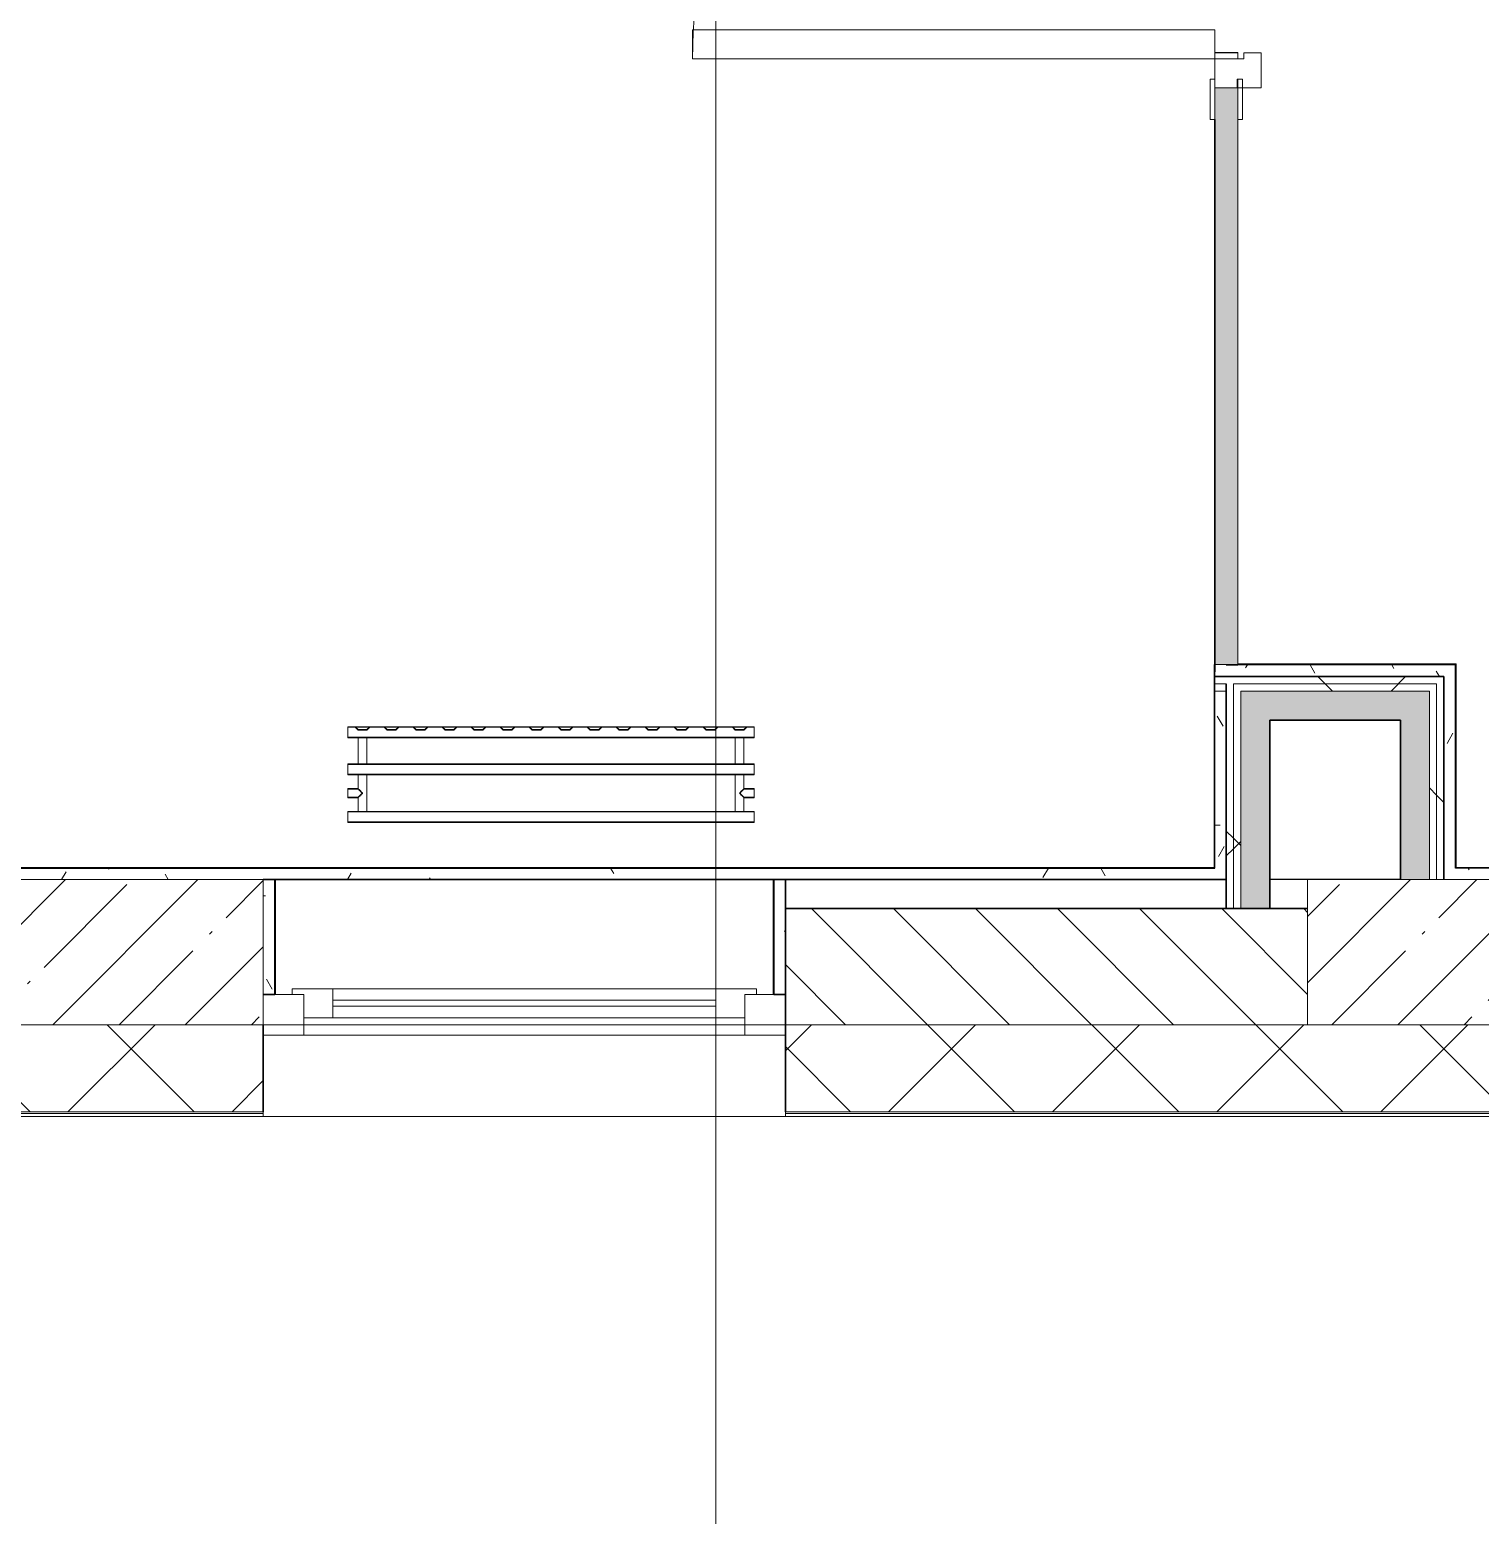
# Model space of a CAD drawing. Header units: millimetres. Extents: x 3914 to 443608, y -156176 to 78197.
# Drawn here: x 274492 to 276992, y -146923 to -144363 of the extents above; entities that cross this region are included whole.
import ezdxf

# ---------------------------------------------------------------- set-up
doc = ezdxf.new("R2010")
doc.units = ezdxf.units.MM
doc.layers.add('A-AREA-PATT-2', color=7, linetype='Continuous', lineweight=5, true_color=0xcde0ef, transparency=1)
for name, color, linetype, lineweight in [('A-DOOR-1', 7, 'Continuous', 5), ('A-FLOR', 7, 'Continuous', 9), ('A-GLAZ', 7, 'Continuous', 9), ('A-GLAZ-1', 7, 'Continuous', 5), ('A-WALL', 7, 'Continuous', 5), ('A-WALL-1', 7, 'Continuous', 35), ('I-WALL', 7, 'Continuous', 5), ('S-COLS', 7, 'Continuous', 9), ('S-COLS-1', 7, 'Continuous', 5), ('Оси', 7, 'Continuous', 9)]:
    doc.layers.add(name, color=color, linetype=linetype, lineweight=lineweight)
for name, color, linetype, lineweight, true_color in [('A-DOOR-FRAM-1', 7, 'Continuous', 5, 0xc0c0c0), ('A-WALL-FNSH-1', 9, 'Continuous', 5, 0x808080), ('M-EQPM-1', 7, 'Continuous', 9, 0xb2b2b2)]:
    doc.layers.add(name, color=color, linetype=linetype, lineweight=lineweight, true_color=true_color)
pattern_1 = [(0, (174964.42, -145977.62), (243.84, 60.96), [20.117, -162.763, 20.117, -162.763, -975.36]), (0, (174964.42, -145977.62), (243.84, 60.96), [-365.76, 20.117, -345.643, 20.117, -162.763, -426.72]), (0, (174964.42, -145977.62), (243.84, 60.96), [-914.4, 20.117, -101.803, 20.117, -284.683]), (120, (175055.86, -145947.14), (-174.71291, 180.691634), [20.117, -162.763, 20.117, -162.763, -975.36]), (120, (175055.86, -145947.14), (-174.71291, 180.691634), [-365.76, 20.117, -345.643, 20.117, -162.763, -426.72]), (120, (175055.86, -145947.14), (-174.71291, 180.691634), [-914.4, 20.117, -101.803, 20.117, -284.683]), (240, (175086.34, -145825.22), (-69.12709, -241.651634), [20.117, -162.763, 20.117, -162.763, -975.36]), (240, (175086.34, -145825.22), (-69.12709, -241.651634), [-365.76, 20.117, -345.643, 20.117, -162.763, -426.72]), (240, (175086.34, -145825.22), (-69.12709, -241.651634), [-914.4, 20.117, -101.803, 20.117, -284.683])]
pattern_2 = [(45, (174964.42, -145977.62), (-212.132, 212.132), []), (135, (174964.42, -145977.62), (-212.132, -212.132), [])]

# ---------------------------------------------------------------- blocks, each defined once
blk = doc.blocks.new('radiator_prado_classic_z_tip_30_po exemplyaru - Classic Z Тип 30-300-V486-Объем проектирования 2 этажа')
at = {"layer": 'M-EQPM-1'}
for p, q in [((0, 228), (0, 210)), ((700, 228), (0, 228)), ((0, 210), (0, 228)), ((0, 228), (12.5, 228)), ((0, 210), (700, 210)), ((17.8, 210), (0, 210)), ((12.5, 228), (37.5, 228)), ((37.5, 228), (12.5, 228)), ((12.5, 228), (37.5, 228)), ((12.5, 228), (17.5, 223)), ((12.5, 228), (17.5, 223)), ((32.5, 223), (17.5, 223)), ((17.5, 223), (32.5, 223)), ((17.5, 210), (17.5, 164)), ((17.5, 210), (17.5, 164)), ((17.8, 210), (17.5, 210)), ((17.5, 210), (17.8, 210)), ((17.8, 210), (17.5, 210)), ((17.5, 210), (32.5, 210)), ((32.2, 210), (17.8, 210)), ((17.8, 210), (18.5, 210)), ((18.5, 210), (17.8, 210)), ((18.5, 210), (32.2, 210)), ((23.1, 210), (18.5, 210)), ((25, 210), (23.1, 210)), ((26.9, 210), (25, 210)), ((30.3, 210), (26.9, 210)), ((32.2, 210), (30.3, 210)), ((32.5, 210), (32.2, 210)), ((32.2, 210), (32.5, 210)), ((32.5, 210), (32.2, 210)), ((667.8, 210), (32.2, 210)), ((32.5, 223), (37.5, 228)), ((37.5, 228), (32.5, 223)), ((32.5, 164), (32.5, 210)), ((32.5, 164), (32.5, 210)), ((37.5, 228), (62.5, 228)), ((62.5, 228), (87.5, 228)), ((87.5, 228), (62.5, 228)), ((62.5, 228), (87.5, 228)), ((62.5, 228), (67.5, 223)), ((62.5, 228), (67.5, 223)), ((82.5, 223), (67.5, 223)), ((67.5, 223), (82.5, 223)), ((82.5, 223), (87.5, 228)), ((87.5, 228), (82.5, 223)), ((87.5, 228), (112.5, 228)), ((112.5, 228), (137.5, 228)), ((137.5, 228), (112.5, 228)), ((112.5, 228), (137.5, 228)), ((112.5, 228), (117.5, 223)), ((112.5, 228), (117.5, 223)), ((132.5, 223), (117.5, 223)), ((117.5, 223), (132.5, 223)), ((132.5, 223), (137.5, 228)), ((137.5, 228), (132.5, 223)), ((137.5, 228), (162.5, 228)), ((162.5, 228), (187.5, 228)), ((187.5, 228), (162.5, 228)), ((162.5, 228), (187.5, 228)), ((162.5, 228), (167.5, 223)), ((162.5, 228), (167.5, 223)), ((182.5, 223), (167.5, 223)), ((167.5, 223), (182.5, 223)), ((182.5, 223), (187.5, 228)), ((187.5, 228), (182.5, 223)), ((187.5, 228), (212.5, 228)), ((212.5, 228), (237.5, 228)), ((237.5, 228), (212.5, 228)), ((212.5, 228), (237.5, 228)), ((212.5, 228), (217.5, 223)), ((212.5, 228), (217.5, 223)), ((232.5, 223), (217.5, 223)), ((217.5, 223), (232.5, 223)), ((232.5, 223), (237.5, 228)), ((237.5, 228), (232.5, 223)), ((237.5, 228), (262.5, 228)), ((262.5, 228), (287.5, 228)), ((287.5, 228), (262.5, 228)), ((262.5, 228), (287.5, 228)), ((262.5, 228), (267.5, 223)), ((262.5, 228), (267.5, 223)), ((282.5, 223), (267.5, 223)), ((267.5, 223), (282.5, 223)), ((282.5, 223), (287.5, 228)), ((287.5, 228), (282.5, 223)), ((287.5, 228), (312.5, 228)), ((312.5, 228), (337.5, 228)), ((337.5, 228), (312.5, 228)), ((312.5, 228), (337.5, 228)), ((312.5, 228), (317.5, 223)), ((312.5, 228), (317.5, 223)), ((332.5, 223), (317.5, 223)), ((317.5, 223), (332.5, 223)), ((332.5, 223), (337.5, 228)), ((337.5, 228), (332.5, 223)), ((337.5, 228), (362.5, 228)), ((362.5, 228), (387.5, 228)), ((387.5, 228), (362.5, 228)), ((362.5, 228), (387.5, 228)), ((362.5, 228), (367.5, 223)), ((362.5, 228), (367.5, 223)), ((382.5, 223), (367.5, 223)), ((367.5, 223), (382.5, 223)), ((382.5, 223), (387.5, 228)), ((387.5, 228), (382.5, 223)), ((387.5, 228), (412.5, 228)), ((412.5, 228), (437.5, 228)), ((437.5, 228), (412.5, 228)), ((412.5, 228), (437.5, 228)), ((412.5, 228), (417.5, 223)), ((412.5, 228), (417.5, 223)), ((432.5, 223), (417.5, 223)), ((417.5, 223), (432.5, 223)), ((432.5, 223), (437.5, 228)), ((437.5, 228), (432.5, 223)), ((437.5, 228), (462.5, 228)), ((462.5, 228), (487.5, 228)), ((487.5, 228), (462.5, 228)), ((462.5, 228), (487.5, 228)), ((462.5, 228), (467.5, 223)), ((462.5, 228), (467.5, 223)), ((482.5, 223), (467.5, 223)), ((467.5, 223), (482.5, 223)), ((482.5, 223), (487.5, 228)), ((487.5, 228), (482.5, 223)), ((487.5, 228), (512.5, 228)), ((512.5, 228), (537.5, 228)), ((537.5, 228), (512.5, 228)), ((512.5, 228), (537.5, 228)), ((512.5, 228), (517.5, 223)), ((512.5, 228), (517.5, 223)), ((532.5, 223), (517.5, 223)), ((517.5, 223), (532.5, 223)), ((532.5, 223), (537.5, 228)), ((537.5, 228), (532.5, 223)), ((537.5, 228), (562.5, 228)), ((562.5, 228), (587.5, 228)), ((587.5, 228), (562.5, 228)), ((562.5, 228), (587.5, 228)), ((562.5, 228), (567.5, 223)), ((562.5, 228), (567.5, 223)), ((582.5, 223), (567.5, 223)), ((567.5, 223), (582.5, 223)), ((582.5, 223), (587.5, 228)), ((587.5, 228), (582.5, 223)), ((587.5, 228), (612.5, 228)), ((612.5, 228), (637.5, 228)), ((637.5, 228), (612.5, 228)), ((612.5, 228), (637.5, 228)), ((612.5, 228), (617.5, 223)), ((612.5, 228), (617.5, 223)), ((632.5, 223), (617.5, 223)), ((617.5, 223), (632.5, 223)), ((632.5, 223), (637.5, 228)), ((637.5, 228), (632.5, 223)), ((637.5, 228), (662.5, 228)), ((662.5, 228), (687.5, 228)), ((687.5, 228), (662.5, 228)), ((662.5, 228), (687.5, 228)), ((662.5, 228), (667.5, 223)), ((662.5, 228), (667.5, 223)), ((682.5, 223), (667.5, 223)), ((667.5, 223), (682.5, 223)), ((667.5, 210), (667.5, 164)), ((667.5, 210), (667.5, 164)), ((667.8, 210), (667.5, 210)), ((667.5, 210), (682.5, 210)), ((667.8, 210), (667.5, 210)), ((667.5, 210), (667.8, 210)), ((680.3, 210), (667.8, 210)), ((671.2, 210), (667.8, 210)), ((667.8, 210), (682.2, 210)), ((675, 210), (671.2, 210)), ((680.3, 210), (675, 210)), ((682.2, 210), (680.3, 210)), ((682.2, 210), (680.3, 210)), ((682.5, 210), (682.2, 210)), ((682.5, 210), (682.2, 210)), ((682.2, 210), (682.5, 210)), ((700, 210), (682.2, 210)), ((682.5, 223), (687.5, 228)), ((687.5, 228), (682.5, 223)), ((682.5, 164), (682.5, 210)), ((682.5, 164), (682.5, 210)), ((687.5, 228), (700, 228)), ((700, 210), (700, 228)), ((700, 228), (700, 210)), ((700, 164), (0, 164)), ((0, 164), (0, 146)), ((0, 146), (0, 164)), ((0, 164), (17.8, 164)), ((17.8, 164), (17.5, 164)), ((17.5, 164), (17.8, 164)), ((17.8, 164), (17.5, 164)), ((17.5, 164), (32.5, 164)), ((32.2, 164), (17.8, 164)), ((17.8, 164), (25, 164)), ((32.2, 164), (17.8, 164)), ((25, 164), (28.7, 164)), ((28.7, 164), (31.5, 164)), ((31.5, 164), (32.2, 164)), ((32.5, 164), (32.2, 164)), ((32.2, 164), (32.5, 164)), ((32.5, 164), (32.2, 164)), ((32.2, 164), (667.8, 164)), ((667.8, 164), (667.5, 164)), ((667.5, 164), (682.5, 164)), ((667.8, 164), (667.5, 164)), ((667.5, 164), (667.8, 164)), ((673.1, 164), (667.8, 164)), ((682.2, 164), (667.8, 164)), ((667.8, 164), (671.2, 164)), ((671.2, 164), (673.1, 164)), ((676.9, 164), (673.1, 164)), ((673.1, 164), (675, 164)), ((675, 164), (682.2, 164)), ((682.2, 164), (676.9, 164)), ((682.5, 164), (682.2, 164)), ((682.5, 164), (682.2, 164)), ((682.2, 164), (682.5, 164)), ((682.2, 164), (700, 164)), ((700, 146), (700, 164)), ((700, 164), (700, 146)), ((0, 146), (700, 146)), ((18.5, 146), (0, 146)), ((17.5, 146), (17.5, 121.5)), ((17.5, 146), (17.5, 121.5)), ((17.5, 146), (18.5, 146)), ((18.5, 146), (17.5, 146)), ((17.5, 146), (18.5, 146)), ((32.5, 146), (17.5, 146)), ((18.5, 146), (32.2, 146)), ((25, 146), (18.5, 146)), ((18.5, 146), (23.1, 146)), ((23.1, 146), (26.9, 146)), ((26.9, 146), (25, 146)), ((28.7, 146), (26.9, 146)), ((26.9, 146), (28.7, 146)), ((30.3, 146), (28.7, 146)), ((28.7, 146), (32.2, 146)), ((31.5, 146), (30.3, 146)), ((32.2, 146), (31.5, 146)), ((32.2, 146), (32.5, 146)), ((32.5, 146), (32.2, 146)), ((32.2, 146), (32.5, 146)), ((667.8, 146), (32.2, 146)), ((32.5, 82), (32.5, 146)), ((32.5, 82), (32.5, 146)), ((667.5, 146), (667.5, 82)), ((667.5, 146), (667.5, 82)), ((667.5, 146), (667.8, 146)), ((682.5, 146), (667.5, 146)), ((667.5, 146), (667.8, 146)), ((667.8, 146), (667.5, 146)), ((667.8, 146), (671.2, 146)), ((667.8, 146), (681.5, 146)), ((668.5, 146), (667.8, 146)), ((669.7, 146), (668.5, 146)), ((675, 146), (669.7, 146)), ((671.2, 146), (675, 146)), ((675, 146), (680.3, 146)), ((678.7, 146), (675, 146)), ((681.5, 146), (678.7, 146)), ((680.3, 146), (681.5, 146)), ((681.5, 146), (682.5, 146)), ((681.5, 146), (682.5, 146)), ((682.5, 146), (681.5, 146)), ((700, 146), (681.5, 146)), ((682.5, 121.5), (682.5, 146)), ((682.5, 121.5), (682.5, 146)), ((17.5, 121.5), (0, 121.5)), ((17.5, 121.5), (0, 121.5)), ((0, 121.5), (0, 120.5)), ((0, 106.5), (0, 121.5)), ((0, 120.5), (0, 107.5)), ((0, 120.5), (0, 119.3)), ((0, 114), (0, 120.5)), ((0, 120.5), (0, 120.5)), ((0, 119.3), (0, 117.8)), ((0, 117.8), (0, 115.9)), ((0, 115.9), (0, 114)), ((0, 114), (0, 110.3)), ((0, 107.5), (0, 114)), ((0, 110.3), (0, 108.7)), ((0, 108.7), (0, 107.5)), ((0, 107.5), (0, 106.5)), ((0, 107.5), (0, 107.5)), ((0, 106.5), (17.5, 106.5)), ((0, 106.5), (17.5, 106.5)), ((17.5, 106.5), (17.5, 82)), ((17.5, 106.5), (17.5, 82)), ((700, 121.5), (682.5, 121.5)), ((700, 121.5), (682.5, 121.5)), ((682.5, 82), (682.5, 106.5)), ((682.5, 106.5), (700, 106.5)), ((682.5, 82), (682.5, 106.5)), ((682.5, 106.5), (700, 106.5)), ((700, 121.5), (700, 106.5)), ((700, 120.5), (700, 121.5)), ((700, 121.5), (700, 120.5)), ((700, 120.5), (700, 121.5)), ((700, 107.5), (700, 120.5)), ((700, 120.5), (700, 107.5)), ((700, 117.8), (700, 120.5)), ((700, 112.1), (700, 117.8)), ((700, 107.5), (700, 112.1)), ((700, 106.5), (700, 107.5)), ((700, 107.5), (700, 106.5)), ((700, 106.5), (700, 107.5)), ((700, 82), (0, 82)), ((0, 82), (0, 64)), ((0, 64), (0, 82)), ((0, 82), (18.5, 82)), ((18.5, 82), (17.5, 82)), ((17.5, 82), (18.5, 82)), ((18.5, 82), (17.5, 82)), ((17.5, 82), (32.5, 82)), ((19.7, 82), (18.5, 82)), ((18.5, 82), (26.9, 82)), ((19.7, 82), (18.5, 82)), ((21.3, 82), (19.7, 82)), ((28.7, 82), (19.7, 82)), ((23.1, 82), (21.3, 82)), ((25, 82), (23.1, 82)), ((26.9, 82), (25, 82)), ((28.7, 82), (26.9, 82)), ((26.9, 82), (28.7, 82)), ((30.3, 82), (28.7, 82)), ((28.7, 82), (30.3, 82)), ((32.2, 82), (28.7, 82)), ((31.5, 82), (30.3, 82)), ((30.3, 82), (32.2, 82)), ((32.2, 82), (31.5, 82)), ((32.5, 82), (32.2, 82)), ((32.2, 82), (32.5, 82)), ((32.5, 82), (32.2, 82)), ((32.2, 82), (667.8, 82)), ((667.8, 82), (667.5, 82)), ((667.5, 82), (682.5, 82)), ((667.8, 82), (667.5, 82)), ((667.5, 82), (667.8, 82)), ((676.9, 82), (667.8, 82)), ((681.5, 82), (667.8, 82)), ((667.8, 82), (681.5, 82)), ((681.5, 82), (676.9, 82)), ((682.5, 82), (681.5, 82)), ((682.5, 82), (681.5, 82)), ((681.5, 82), (682.5, 82)), ((681.5, 82), (700, 82)), ((700, 64), (700, 82)), ((700, 82), (700, 64)), ((700, 64), (0, 64)), ((0, 64), (700, 64))]:
    blk.add_line(p, q, dxfattribs=at)
for points, knots in [([(18.5, 120.5), (18.4, 120.6), (18.3, 120.7), (18.1, 120.9), (17.9, 121.1), (17.8, 121.2), (17.7, 121.3), (17.5, 121.5), (17.5, 121.5), (17.5, 121.5)], [0.7142857, 0.7142857, 0.7142857, 0.7142857, 0.75, 0.7857143, 0.8214286, 0.8571429, 0.8928571, 0.9285714, 1, 1, 1, 1]), ([(17.5, 121.5), (17.5, 121.5), (17.5, 121.5), (17.7, 121.3), (17.8, 121.2), (17.9, 121.1), (18.1, 120.9), (18.3, 120.7), (18.4, 120.6), (18.5, 120.5)], [0, 0, 0, 0, 0.0714286, 0.1071429, 0.1428571, 0.1785714, 0.2142857, 0.25, 0.2857143, 0.2857143, 0.2857143, 0.2857143]), ([(17.5, 121.5), (17.5, 121.5), (17.5, 121.5), (17.7, 121.3), (17.8, 121.2), (17.9, 121.1), (18.1, 120.9), (18.3, 120.7), (18.4, 120.6), (18.5, 120.5)], [0, 0, 0, 0, 0.0714286, 0.1071429, 0.1428571, 0.1785714, 0.2142857, 0.25, 0.2857143, 0.2857143, 0.2857143, 0.2857143]), ([(25, 114), (24.5, 114.5), (23.6, 115.4), (22.4, 116.6), (21.6, 117.4), (21.1, 117.9), (20.8, 118.2), (20.5, 118.5), (20.2, 118.8), (19.8, 119.1), (19.6, 119.4), (19.3, 119.7), (19, 120), (18.7, 120.3), (18.5, 120.5), (18.3, 120.7), (18.1, 120.9), (17.9, 121.1), (17.8, 121.2), (17.7, 121.3), (17.5, 121.5), (17.5, 121.5), (17.5, 121.5)], [0, 0, 0, 0, 0.142857, 0.285714, 0.357143, 0.392857, 0.428571, 0.464286, 0.5, 0.535714, 0.571429, 0.607143, 0.642857, 0.678571, 0.714286, 0.75, 0.785714, 0.821429, 0.857143, 0.892857, 0.928571, 1, 1, 1, 1]), ([(17.5, 106.5), (17.5, 106.5), (17.5, 106.5), (17.7, 106.7), (17.8, 106.8), (17.9, 106.9), (18.1, 107.1), (18.3, 107.3), (18.5, 107.5), (18.7, 107.7), (19, 108), (19.3, 108.3), (19.6, 108.6), (19.8, 108.9), (20.3, 109.3), (20.7, 109.7), (21.1, 110.1), (21.6, 110.6), (22.4, 111.4), (23.6, 112.6), (24.5, 113.5), (25, 114)], [0, 0, 0, 0, 0.071429, 0.107143, 0.142857, 0.178571, 0.214286, 0.25, 0.285714, 0.321429, 0.357143, 0.392857, 0.428571, 0.464286, 0.5, 0.571429, 0.607143, 0.642857, 0.714286, 0.857143, 1, 1, 1, 1]), ([(17.5, 106.5), (17.5, 106.5), (17.5, 106.5), (17.7, 106.7), (17.8, 106.8), (17.9, 106.9), (18.1, 107.1), (18.3, 107.3), (18.4, 107.4), (18.5, 107.5)], [0, 0, 0, 0, 0.0714286, 0.1071429, 0.1428571, 0.1785714, 0.2142857, 0.25, 0.2857143, 0.2857143, 0.2857143, 0.2857143]), ([(18.5, 107.5), (18.4, 107.4), (18.3, 107.3), (18.1, 107.1), (17.9, 106.9), (17.8, 106.8), (17.7, 106.7), (17.5, 106.5), (17.5, 106.5), (17.5, 106.5)], [0.7142857, 0.7142857, 0.7142857, 0.7142857, 0.75, 0.7857143, 0.8214286, 0.8571429, 0.8928571, 0.9285714, 1, 1, 1, 1]), ([(18.5, 107.5), (18.4, 107.4), (18.3, 107.3), (18.1, 107.1), (17.9, 106.9), (17.8, 106.8), (17.7, 106.7), (17.5, 106.5), (17.5, 106.5), (17.5, 106.5)], [0.7142857, 0.7142857, 0.7142857, 0.7142857, 0.75, 0.7857143, 0.8214286, 0.8571429, 0.8928571, 0.9285714, 1, 1, 1, 1]), ([(22.1, 116.9), (21.9, 117.1), (21.6, 117.4), (21.1, 117.9), (20.8, 118.2), (20.5, 118.5), (20.2, 118.8), (19.9, 119.2), (19.7, 119.3), (19.6, 119.4)], [0.2857143, 0.2857143, 0.2857143, 0.2857143, 0.3571429, 0.3928571, 0.4285714, 0.4642857, 0.5, 0.5357143, 0.5714286, 0.5714286, 0.5714286, 0.5714286]), ([(19.6, 119.4), (19.7, 119.3), (19.9, 119.2), (20.3, 118.7), (20.7, 118.3), (21.1, 117.9), (21.6, 117.4), (21.9, 117.1), (22.1, 116.9)], [0.4285714, 0.4285714, 0.4285714, 0.4285714, 0.4642857, 0.5, 0.5714286, 0.6071429, 0.6428571, 0.7142857, 0.7142857, 0.7142857, 0.7142857]), ([(19.6, 119.4), (19.7, 119.3), (19.8, 119.1), (20.3, 118.7), (20.7, 118.3), (21.1, 117.9), (21.6, 117.4), (21.9, 117.1), (22.1, 116.9)], [0.4285714, 0.4285714, 0.4285714, 0.4285714, 0.4642857, 0.5, 0.5714286, 0.6071429, 0.6428571, 0.7142857, 0.7142857, 0.7142857, 0.7142857]), ([(19.6, 108.6), (19.7, 108.7), (19.9, 108.8), (20.3, 109.3), (20.7, 109.7), (21.1, 110.1), (21.6, 110.6), (21.9, 110.9), (22.1, 111.1)], [0.4285714, 0.4285714, 0.4285714, 0.4285714, 0.4642857, 0.5, 0.5714286, 0.6071429, 0.6428571, 0.7142857, 0.7142857, 0.7142857, 0.7142857]), ([(22.1, 111.1), (21.9, 110.9), (21.6, 110.6), (21.1, 110.1), (20.8, 109.8), (20.5, 109.5), (20.2, 109.2), (19.9, 108.8), (19.7, 108.7), (19.6, 108.6)], [0.2857143, 0.2857143, 0.2857143, 0.2857143, 0.3571429, 0.3928571, 0.4285714, 0.4642857, 0.5, 0.5357143, 0.5714286, 0.5714286, 0.5714286, 0.5714286]), ([(22.1, 111.1), (21.9, 110.9), (21.6, 110.6), (21.1, 110.1), (20.8, 109.8), (20.5, 109.5), (20.2, 109.2), (19.8, 108.9), (19.7, 108.7), (19.6, 108.6)], [0.2857143, 0.2857143, 0.2857143, 0.2857143, 0.3571429, 0.3928571, 0.4285714, 0.4642857, 0.5, 0.5357143, 0.5714286, 0.5714286, 0.5714286, 0.5714286]), ([(675, 114), (675.5, 114.5), (676.4, 115.4), (677.6, 116.6), (678.4, 117.4), (678.9, 117.9), (679.2, 118.2), (679.5, 118.5), (679.8, 118.8), (680.1, 119.2), (680.4, 119.4), (680.7, 119.7), (681, 120), (681.3, 120.3), (681.5, 120.5), (681.7, 120.7), (681.9, 120.9), (682.1, 121.1), (682.2, 121.2), (682.3, 121.3), (682.5, 121.5), (682.5, 121.5), (682.5, 121.5)], [0, 0, 0, 0, 0.142857, 0.285714, 0.357143, 0.392857, 0.428571, 0.464286, 0.5, 0.535714, 0.571429, 0.607143, 0.642857, 0.678571, 0.714286, 0.75, 0.785714, 0.821429, 0.857143, 0.892857, 0.928571, 1, 1, 1, 1]), ([(682.5, 106.5), (682.5, 106.5), (682.5, 106.5), (682.3, 106.7), (682.2, 106.8), (682.1, 106.9), (681.9, 107.1), (681.7, 107.3), (681.5, 107.5), (681.3, 107.7), (681, 108), (680.7, 108.3), (680.4, 108.6), (680.1, 108.8), (679.7, 109.3), (679.3, 109.7), (678.9, 110.1), (678.4, 110.6), (677.6, 111.4), (676.4, 112.6), (675.5, 113.5), (675, 114)], [0, 0, 0, 0, 0.071429, 0.107143, 0.142857, 0.178571, 0.214286, 0.25, 0.285714, 0.321429, 0.357143, 0.392857, 0.428571, 0.464286, 0.5, 0.571429, 0.607143, 0.642857, 0.714286, 0.857143, 1, 1, 1, 1]), ([(680.4, 119.4), (680.3, 119.3), (680.1, 119.2), (679.7, 118.7), (679.3, 118.3), (678.9, 117.9), (678.4, 117.4), (678.1, 117.1), (677.9, 116.9)], [0.4285714, 0.4285714, 0.4285714, 0.4285714, 0.4642857, 0.5, 0.5714286, 0.6071429, 0.6428571, 0.7142857, 0.7142857, 0.7142857, 0.7142857]), ([(679.2, 118.2), (679.1, 118.1), (678.9, 117.9), (678.4, 117.4), (678.1, 117.1), (677.9, 116.9)], [0.5714286, 0.5714286, 0.5714286, 0.5714286, 0.6071429, 0.6428571, 0.7142857, 0.7142857, 0.7142857, 0.7142857]), ([(677.9, 116.9), (678.1, 117.1), (678.4, 117.4), (678.9, 117.9), (679.1, 118.1), (679.2, 118.2)], [0.2857143, 0.2857143, 0.2857143, 0.2857143, 0.3571429, 0.3928571, 0.4285714, 0.4285714, 0.4285714, 0.4285714]), ([(677.9, 111.1), (678.1, 110.9), (678.4, 110.6), (678.9, 110.1), (679.2, 109.8), (679.5, 109.5), (679.8, 109.2), (680.1, 108.8), (680.3, 108.7), (680.4, 108.6)], [0.2857143, 0.2857143, 0.2857143, 0.2857143, 0.3571429, 0.3928571, 0.4285714, 0.4642857, 0.5, 0.5357143, 0.5714286, 0.5714286, 0.5714286, 0.5714286]), ([(677.9, 111.1), (678.1, 110.9), (678.4, 110.6), (678.9, 110.1), (679.2, 109.8), (679.5, 109.5), (679.8, 109.2), (680.1, 108.8), (680.3, 108.7), (680.4, 108.6)], [0.2857143, 0.2857143, 0.2857143, 0.2857143, 0.3571429, 0.3928571, 0.4285714, 0.4642857, 0.5, 0.5357143, 0.5714286, 0.5714286, 0.5714286, 0.5714286]), ([(680.4, 108.6), (680.3, 108.7), (680.1, 108.8), (679.7, 109.3), (679.3, 109.7), (678.9, 110.1), (678.4, 110.6), (678.1, 110.9), (677.9, 111.1)], [0.4285714, 0.4285714, 0.4285714, 0.4285714, 0.4642857, 0.5, 0.5714286, 0.6071429, 0.6428571, 0.7142857, 0.7142857, 0.7142857, 0.7142857]), ([(680.4, 119.4), (680.3, 119.3), (680.1, 119.2), (679.7, 118.7), (679.4, 118.4), (679.2, 118.2)], [0.4285714, 0.4285714, 0.4285714, 0.4285714, 0.4642857, 0.5, 0.5714286, 0.5714286, 0.5714286, 0.5714286]), ([(682.5, 121.5), (682.5, 121.5), (682.5, 121.5), (682.3, 121.3), (682.2, 121.2), (682.1, 121.1), (681.9, 120.9), (681.7, 120.7), (681.6, 120.6), (681.5, 120.5)], [0, 0, 0, 0, 0.0714286, 0.1071429, 0.1428571, 0.1785714, 0.2142857, 0.25, 0.2857143, 0.2857143, 0.2857143, 0.2857143]), ([(682.5, 121.5), (682.5, 121.5), (682.5, 121.5), (682.3, 121.3), (682.2, 121.2), (682.1, 121.1), (681.9, 120.9), (681.7, 120.7), (681.6, 120.6), (681.5, 120.5)], [0, 0, 0, 0, 0.0714286, 0.1071429, 0.1428571, 0.1785714, 0.2142857, 0.25, 0.2857143, 0.2857143, 0.2857143, 0.2857143]), ([(681.5, 120.5), (681.6, 120.6), (681.7, 120.7), (681.9, 120.9), (682.1, 121.1), (682.2, 121.2), (682.3, 121.3), (682.5, 121.5), (682.5, 121.5), (682.5, 121.5)], [0.7142857, 0.7142857, 0.7142857, 0.7142857, 0.75, 0.7857143, 0.8214286, 0.8571429, 0.8928571, 0.9285714, 1, 1, 1, 1]), ([(681.5, 107.5), (681.6, 107.4), (681.7, 107.3), (681.9, 107.1), (682.1, 106.9), (682.2, 106.8), (682.3, 106.7), (682.5, 106.5), (682.5, 106.5), (682.5, 106.5)], [0.7142857, 0.7142857, 0.7142857, 0.7142857, 0.75, 0.7857143, 0.8214286, 0.8571429, 0.8928571, 0.9285714, 1, 1, 1, 1]), ([(681.5, 107.5), (681.6, 107.4), (681.7, 107.3), (681.9, 107.1), (682.1, 106.9), (682.2, 106.8), (682.3, 106.7), (682.5, 106.5), (682.5, 106.5), (682.5, 106.5)], [0.7142857, 0.7142857, 0.7142857, 0.7142857, 0.75, 0.7857143, 0.8214286, 0.8571429, 0.8928571, 0.9285714, 1, 1, 1, 1]), ([(682.5, 106.5), (682.5, 106.5), (682.5, 106.5), (682.3, 106.7), (682.2, 106.8), (682.1, 106.9), (681.9, 107.1), (681.7, 107.3), (681.6, 107.4), (681.5, 107.5)], [0, 0, 0, 0, 0.0714286, 0.1071429, 0.1428571, 0.1785714, 0.2142857, 0.25, 0.2857143, 0.2857143, 0.2857143, 0.2857143])]:
    blk.add_open_spline(points, degree=3, knots=knots, dxfattribs=at)
for points in [[(19.6, 119.4), (19.5, 119.5), (19.3, 119.7), (19, 120), (18.7, 120.3), (18.6, 120.4), (18.5, 120.5)], [(18.5, 120.5), (18.6, 120.4), (18.7, 120.3), (19, 120), (19.3, 119.7), (19.5, 119.5), (19.6, 119.4)], [(18.5, 120.5), (18.6, 120.4), (18.7, 120.3), (19, 120), (19.3, 119.7), (19.5, 119.5), (19.6, 119.4)], [(18.5, 107.5), (18.6, 107.6), (18.7, 107.7), (19, 108), (19.3, 108.3), (19.5, 108.5), (19.6, 108.6)], [(19.6, 108.6), (19.5, 108.5), (19.3, 108.3), (19, 108), (18.7, 107.7), (18.6, 107.6), (18.5, 107.5)], [(19.6, 108.6), (19.5, 108.5), (19.3, 108.3), (19, 108), (18.7, 107.7), (18.6, 107.6), (18.5, 107.5)], [(23.6, 115.4), (23.1, 115.9), (22.6, 116.4), (22.1, 116.9)], [(22.1, 116.9), (22.6, 116.4), (23.6, 115.4), (24.5, 114.5), (25, 114)], [(22.1, 116.9), (22.6, 116.4), (23.6, 115.4), (24.5, 114.5), (25, 114)], [(25, 114), (24.5, 113.5), (23.6, 112.6), (22.6, 111.6), (22.1, 111.1)], [(25, 114), (24.5, 113.5), (23.6, 112.6), (22.6, 111.6), (22.1, 111.1)], [(22.1, 111.1), (22.6, 111.6), (23.1, 112.1), (23.6, 112.6)], [(25, 114), (24.5, 114.5), (24, 115), (23.6, 115.4)], [(23.6, 112.6), (24, 113), (24.5, 113.5), (25, 114)], [(677.9, 116.9), (677.4, 116.4), (676.4, 115.4), (675.5, 114.5), (675, 114)], [(675, 114), (675.5, 114.5), (676.4, 115.4), (677.4, 116.4), (677.9, 116.9)], [(676.4, 115.4), (676, 115), (675.5, 114.5), (675, 114)], [(675, 114), (675.5, 113.5), (676.4, 112.6), (677.4, 111.6), (677.9, 111.1)], [(675, 114), (675.5, 113.5), (676.4, 112.6), (677.4, 111.6), (677.9, 111.1)], [(677.9, 111.1), (677.4, 111.6), (676.4, 112.6), (675.5, 113.5), (675, 114)], [(677.9, 116.9), (677.4, 116.4), (676.9, 115.9), (676.4, 115.4)], [(679.2, 118.2), (679.3, 118.3), (679.5, 118.5), (679.8, 118.8), (680.1, 119.2), (680.3, 119.3), (680.4, 119.4)], [(681.5, 120.5), (681.4, 120.4), (681.3, 120.3), (681, 120), (680.7, 119.7), (680.5, 119.5), (680.4, 119.4)], [(681.5, 120.5), (681.4, 120.4), (681.3, 120.3), (681, 120), (680.7, 119.7), (680.5, 119.5), (680.4, 119.4)], [(680.4, 119.4), (680.5, 119.5), (680.7, 119.7), (681, 120), (681.3, 120.3), (681.4, 120.4), (681.5, 120.5)], [(680.4, 108.6), (680.5, 108.5), (680.7, 108.3), (681, 108), (681.3, 107.7), (681.4, 107.6), (681.5, 107.5)], [(680.4, 108.6), (680.5, 108.5), (680.7, 108.3), (681, 108), (681.3, 107.7), (681.4, 107.6), (681.5, 107.5)], [(681.5, 107.5), (681.4, 107.6), (681.3, 107.7), (681, 108), (680.7, 108.3), (680.5, 108.5), (680.4, 108.6)]]:
    blk.add_open_spline(points, degree=3, dxfattribs=at)
blk = doc.blocks.new('BSC_Колонна _Прямоугольная - 250х900-23282983-Объем проектирования 2 этажа')
at = {"layer": 'S-COLS-1'}
h = blk.add_hatch(dxfattribs=at)
h.set_pattern_fill('FP_91', color=256, style=0, pattern_type=2)
h.set_pattern_definition([(45, (-99480, -25), (-114.04925, 114.04925), []), (45, (-99365.95, -25), (-114.04925, 114.04925), [201.613, -40.323, 6.706, -33.617])])
h.paths.add_polyline_path([(369.4, -125), (450, -125), (450, 125), (-450, 125), (-450, -125), (-353.3, -125)])
for p, q in [((450, 125), (-450, 125)), ((-450, 125), (-450, -125)), ((450, -125), (450, 125)), ((-450, -125), (450, -125))]:
    blk.add_line(p, q, dxfattribs=at)
blk = doc.blocks.new('BSC_Колонна _Прямоугольная - 250х900-V351-Объем проектирования 2 этажа')
at = {"layer": 'S-COLS-1'}
h = blk.add_hatch(dxfattribs=at)
h.set_pattern_fill('FP_99', color=256, style=0, pattern_type=2)
h.set_pattern_definition([(45, (-102180, -25), (-114.04925, 114.04925), []), (45, (-102065.95, -25), (-114.04925, 114.04925), [201.613, -40.323, 6.706, -33.617])])
h.paths.add_polyline_path([(-162.4, -125), (450, -125), (450, 125), (-450, 125), (-450, -125), (-290, -125)])
for p, q in [((450, 125), (-450, 125)), ((-450, 125), (-450, -125)), ((450, -125), (450, 125)), ((-450, -125), (450, -125))]:
    blk.add_line(p, q, dxfattribs=at)
blk = doc.blocks.new('120_Окно_СКБ_1Ст - 120_Окно_СКБ_1Ст 900х2500_h_ с форточкой-V405-Объем проектирования 2 этажа')
at = {"layer": 'A-GLAZ'}
for p, q in [((-450, -127), (-450, -57)), ((-450, -57), (-380, -57)), ((-380, -57), (-380, -127)), ((380, -127), (380, -57)), ((380, -57), (450, -57)), ((450, -57), (450, -127)), ((380, -87), (-380, -87)), ((-380, -87), (-380, -127)), ((-330, -137), (-330, -87)), ((330, -137), (330, -87)), ((380, -127), (380, -87)), ((-380, -127), (-450, -127)), ((-380, -127), (-400, -127)), ((-400, -127), (-400, -137)), ((450, -127), (380, -127)), ((400, -127), (380, -127)), ((400, -137), (400, -127)), ((-400, -137), (400, -137)), ((400, -137), (-400, -137))]:
    blk.add_line(p, q, dxfattribs=at)
at = {"layer": 'A-GLAZ-1'}
for p, q in [((450, -57), (-450, -57)), ((-430, -127), (-400, -127)), ((-330, -107), (330, -107)), ((330, -117), (-330, -117)), ((400, -127), (430, -127))]:
    blk.add_line(p, q, dxfattribs=at)

msp = doc.modelspace()

# ---------------------------------------------------------------- hatches: boundary and pattern name
at = {"layer": 'A-AREA-PATT-2'}
h = msp.add_hatch(color=256, dxfattribs=at)
h.paths.add_polyline_path([(276534.4, -145456.6), (276574.4, -145456.6), (276574.4, -144462.6), (276534.4, -144462.6), (276534.4, -145399.4)])
h.paths.add_polyline_path([(276534.4, -143062.6), (276574.4, -143062.6), (276572.6, -140818.1), (276534.4, -140818.6), (276534.4, -143007.6)])
at = {"layer": 'A-WALL'}
h = msp.add_hatch(dxfattribs=at)
h.set_pattern_fill('FP_2', color=256, style=0, pattern_type=2)
h.set_pattern_definition([(135, (174964.42, -145977.62), (-70.71068, -70.71068), [])])
h.paths.add_polyline_path([(275794.4, -146077.6), (276694.4, -146077.6), (276694.4, -145877.6), (275794.4, -145877.6), (275794.4, -145920.3)])
h.paths.add_polyline_path([(266894.4, -146077.6), (267694.4, -146077.6), (267694.4, -145877.6), (266894.4, -145877.6), (266894.4, -146025.6)])
h.paths.add_polyline_path([(284714.4, -146077.6), (285194.4, -146077.6), (285194.4, -145877.6), (283894.4, -145877.6), (283894.4, -146077.6), (284634.4, -146077.6)])
h.paths.add_polyline_path([(279150.3, -146077.6), (279794.4, -146077.6), (279794.4, -145877.6), (278744.4, -145877.6), (278744.4, -146077.6)])
h.paths.add_polyline_path([(297794.4, -146077.6), (297794.4, -145877.6), (296994.4, -145877.6), (296994.4, -146077.6), (297218.6, -146077.6)])
h.paths.add_polyline_path([(269744.4, -146077.6), (269744.4, -145877.6), (269494.4, -145877.6), (269494.4, -146077.6)])
h.paths.add_polyline_path([(270644.4, -146077.6), (273994.4, -146077.6), (273994.4, -145877.6), (270644.4, -145877.6), (270644.4, -145913.3)])
h.paths.add_polyline_path([(293794.4, -146077.6), (294294.4, -146077.6), (294294.4, -145877.6), (293794.4, -145877.6), (293794.4, -145978.9)])
h.paths.add_polyline_path([(277844.4, -146077.6), (277844.4, -145877.6), (277594.4, -145877.6), (277594.4, -146077.6), (277704.8, -146077.6)])
h.paths.add_polyline_path([(290594.4, -146077.6), (290594.4, -145877.6), (289544.4, -145877.6), (289544.4, -146077.6), (289991.3, -146077.6)])
h.paths.add_polyline_path([(288394.4, -146077.6), (288644.4, -146077.6), (288644.4, -145877.6), (288394.4, -145877.6), (288394.4, -146061.7)])
h = msp.add_hatch(dxfattribs=at)
h.set_pattern_fill('FP_24', color=256, style=0, pattern_type=2)
h.set_pattern_definition([(45, (174964.42, -145977.62), (-141.42136, 141.42136), []), (135, (174964.42, -145977.62), (-141.42136, -141.42136), [])])
h.paths.add_polyline_path([(300041.5, -146227.6), (300044.4, -146227.6), (300044.4, -146077.6), (298694.4, -146077.6), (298694.4, -146227.6), (299896.7, -146227.6)])
h.paths.add_polyline_path([(296094.4, -146227.6), (296094.4, -146077.6), (295194.4, -146077.6), (295194.4, -146227.6), (295974.4, -146227.6)])
h.paths.add_polyline_path([(296994.4, -146227.6), (297794.4, -146227.6), (297794.4, -146077.6), (296994.4, -146077.6)])
h.paths.add_polyline_path([(294294.4, -146227.6), (294294.4, -146077.6), (292894.4, -146077.6), (292894.4, -146227.6), (294122.4, -146227.6)])
h.paths.add_polyline_path([(288394.4, -146227.6), (288644.4, -146227.6), (288644.4, -146077.6), (287494.4, -146077.6), (287494.4, -146227.6), (287823.1, -146227.6)])
h.paths.add_polyline_path([(289544.4, -146227.6), (290594.4, -146227.6), (290594.4, -146077.6), (289544.4, -146077.6)])
h.paths.add_polyline_path([(282763.9, -146227.6), (282994.4, -146227.6), (282994.4, -146077.6), (282094.4, -146077.6), (282094.4, -146227.6)])
h.paths.add_polyline_path([(283894.4, -146227.6), (285194.4, -146227.6), (285194.4, -146077.6), (283894.4, -146077.6)])
h.paths.add_polyline_path([(279794.4, -146227.6), (279794.4, -146077.6), (278744.4, -146077.6), (278744.4, -146227.6), (279150.3, -146227.6)])
h.paths.add_polyline_path([(277844.4, -146227.6), (277844.4, -146077.6), (275794.4, -146077.6), (275794.4, -146227.6), (277704.8, -146227.6)])
h.paths.add_polyline_path([(274813.8, -146227.6), (274894.4, -146227.6), (274894.4, -146077.6), (270644.4, -146077.6), (270644.4, -146227.6), (274091.1, -146227.6)])
h.paths.add_polyline_path([(269032, -146227.6), (269744.4, -146227.6), (269744.4, -146077.6), (268594.4, -146077.6), (268594.4, -146227.6)])
h.paths.add_polyline_path([(267694.4, -146227.6), (267694.4, -146077.6), (266894.4, -146077.6), (266894.4, -146227.6), (267586.5, -146227.6)])
h.paths.add_polyline_path([(265994.4, -146227.6), (265994.4, -146077.6), (264174.4, -146077.6), (264174.4, -146227.6), (265418.3, -146227.6)])
at = {"layer": 'I-WALL'}
h = msp.add_hatch(dxfattribs=at)
h.set_pattern_fill('FP_191', color=256, style=0, pattern_type=2)
h.set_pattern_definition(pattern_1)
h.paths.add_polyline_path([(276534.4, -145827.6), (276554.4, -145827.6), (276554.4, -145502.6), (276534.4, -145502.6), (276534.4, -145807.6)])
h.paths.add_polyline_path([(276554.4, -145477.6), (276554.4, -145457.6), (276534.4, -145457.6), (276534.4, -145477.6)])
h = msp.add_hatch(dxfattribs=at)
h.set_pattern_fill('FP_191', color=256, style=0, pattern_type=2)
h.set_pattern_definition(pattern_1)
h.paths.add_polyline_path([(276620.7, -145477.6), (276929.4, -145477.6), (276929.4, -145457.6), (276554.4, -145457.6), (276554.4, -145477.6), (276579.4, -145477.6)])
h = msp.add_hatch(dxfattribs=at)
h.set_pattern_fill('FP_191', color=256, style=0, pattern_type=2)
h.set_pattern_definition(pattern_1)
h.paths.add_polyline_path([(276948.2, -145807.6), (276949.4, -145806.3), (276949.4, -145457.6), (276929.4, -145457.6), (276929.4, -145807.6)])
h = msp.add_hatch(dxfattribs=at)
h.set_pattern_fill('FP_192', color=256, style=0, pattern_type=2)
h.set_pattern_definition(pattern_2)
h.paths.add_polyline_path([(276534.4, -145490.1), (276929.4, -145489.7), (276929.4, -145477.6), (276534.4, -145477.6)])
h = msp.add_hatch(dxfattribs=at)
h.set_pattern_fill('FP_192', color=256, style=0, pattern_type=2)
h.set_pattern_definition(pattern_2)
h.paths.add_polyline_path([(276916.9, -145502.6), (276916.9, -145490.1), (276566.9, -145490.1), (276566.9, -145502.6), (276904.4, -145502.6)])
h.paths.add_polyline_path([(276549, -145502.6), (276554.4, -145502.6), (276554.4, -145490.1), (276534.4, -145490.1), (276534.4, -145502.6)])
h = msp.add_hatch(dxfattribs=at)
h.set_pattern_fill('FP_192', color=256, style=0, pattern_type=2)
h.set_pattern_definition(pattern_2)
h.paths.add_polyline_path([(276554.4, -145877.6), (276566.9, -145877.6), (276566.9, -145490.1), (276554.4, -145490.1), (276554.4, -145853.8)])
h = msp.add_hatch(dxfattribs=at)
h.set_pattern_fill('FP_192', color=256, style=0, pattern_type=2)
h.set_pattern_definition(pattern_2)
h.paths.add_polyline_path([(276927.5, -145827.6), (276929.4, -145827.6), (276929.4, -145490.1), (276916.9, -145490.1), (276916.9, -145827.6)])
h = msp.add_hatch(dxfattribs=at)
h.set_pattern_fill('FP_192', color=256, style=0, pattern_type=2)
h.set_pattern_definition(pattern_2)
h.paths.add_polyline_path([(276579.4, -145877.6), (276579.4, -145502.6), (276566.9, -145503.1), (276566.9, -145877.6)])
for points in [[(276579.4, -145552.6), (276904.4, -145552.6), (276904.4, -145502.6), (276579.4, -145502.6)], [(276620.7, -145877.6), (276629.4, -145877.6), (276629.4, -145552.6), (276579.4, -145552.6), (276579.4, -145877.6)], [(276904.4, -145827.6), (276904.4, -145552.6), (276854.4, -145552.6), (276854.4, -145827.6)]]:
    msp.add_hatch(color=256, dxfattribs=at).paths.add_polyline_path(points)
h = msp.add_hatch(dxfattribs=at)
h.set_pattern_fill('FP_192', color=256, style=0, pattern_type=2)
h.set_pattern_definition(pattern_2)
h.paths.add_polyline_path([(276904.4, -145827.6), (276916.9, -145825.9), (276916.9, -145502.6), (276904.4, -145502.6), (276904.4, -145825.4)])
h = msp.add_hatch(dxfattribs=at)
h.set_pattern_fill('FP_191', color=256, style=0, pattern_type=2)
h.set_pattern_definition(pattern_1)
h.paths.add_polyline_path([(275175.2, -145827.6), (276534.4, -145827.6), (276534.4, -145807.6), (273994.4, -145807.6), (273994.4, -145827.6), (274894.4, -145827.6)])
h = msp.add_hatch(dxfattribs=at)
h.set_pattern_fill('FP_191', color=256, style=0, pattern_type=2)
h.set_pattern_definition(pattern_1)
h.paths.add_polyline_path([(274914.4, -146025.6), (274914.4, -145827.6), (274894.4, -145827.6), (274894.4, -146025.6)])
h = msp.add_hatch(dxfattribs=at)
h.set_pattern_fill('FP_191', color=256, style=0, pattern_type=2)
h.set_pattern_definition(pattern_1)
h.paths.add_polyline_path([(275774.4, -146025.6), (275794.4, -146025.6), (275794.4, -145827.6), (275774.4, -145827.6), (275774.4, -146015.6)])
h = msp.add_hatch(dxfattribs=at)
h.set_pattern_fill('FP_191', color=256, style=0, pattern_type=2)
h.set_pattern_definition(pattern_1)
h.paths.add_polyline_path([(279150.3, -145827.6), (282073.4, -145827.1), (282073.4, -145807.6), (276929.4, -145807.6), (276929.4, -145827.6), (278788.9, -145827.6)])

# ---------------------------------------------------------------- linework, layer by layer
at = {"layer": 'A-DOOR-1'}
for p, q in [((275634.4, -144362.6), (276534.4, -144362.6)), ((275634.4, -144412.6), (275634.4, -144362.6)), ((276534.4, -144362.6), (276534.4, -144412.6)), ((276534.4, -144412.6), (275634.4, -144412.6))]:
    msp.add_line(p, q, dxfattribs=at)
msp.add_arc((276534.4, -144412.6), 900, 90, 180, dxfattribs=at)
at = {"layer": 'A-DOOR-FRAM-1'}
for p, q in [((276534.4, -144462.6), (276534.4, -144412.6)), ((276534.4, -144412.6), (276584.4, -144412.6)), ((276584.4, -144402.6), (276614.4, -144402.6)), ((276584.4, -144412.6), (276584.4, -144402.6)), ((276614.4, -144402.6), (276614.4, -144462.6)), ((276526.4, -144447.6), (276534.4, -144447.6)), ((276526.4, -144517.6), (276526.4, -144447.6)), ((276534.4, -144447.6), (276534.4, -144517.6)), ((276614.4, -144462.6), (276534.4, -144462.6)), ((276573.4, -144447.6), (276574.4, -144447.6)), ((276573.4, -144462.6), (276573.4, -144447.6)), ((276574.4, -144462.6), (276573.4, -144462.6)), ((276574.4, -144447.6), (276574.4, -144462.6)), ((276574.4, -144447.6), (276582.4, -144447.6)), ((276574.4, -144517.6), (276574.4, -144447.6)), ((276582.4, -144447.6), (276582.4, -144517.6)), ((276534.4, -144517.6), (276526.4, -144517.6)), ((276582.4, -144517.6), (276574.4, -144517.6))]:
    msp.add_line(p, q, dxfattribs=at)
at = {"layer": 'A-FLOR'}
for p, q in [((276574.4, -144401.7), (276534.4, -144401.7)), ((276574.4, -144402.6), (276534.4, -144402.6)), ((276574.4, -144411.7), (276574.4, -144401.7)), ((276574.4, -144412.6), (276574.4, -144402.6)), ((276574.4, -145455.7), (276574.4, -144516.7)), ((276574.4, -145456.6), (276574.4, -144517.6)), ((276950.4, -145455.7), (276574.4, -145455.7)), ((276950.4, -145456.6), (276574.4, -145456.6)), ((276950.4, -145806.7), (276950.4, -145455.7)), ((276950.4, -145807.6), (276950.4, -145456.6)), ((276854.4, -145826.7), (276629.4, -145826.7)), ((276854.4, -145827.6), (276629.4, -145827.6))]:
    msp.add_line(p, q, dxfattribs=at)
at = {"layer": 'A-WALL'}
for p, q in [((276534.4, -145456.6), (276554.4, -145456.6)), ((276554.4, -145457.6), (276554.4, -145456.6)), ((276554.4, -145490.1), (276534.4, -145490.1)), ((276566.9, -145490.1), (276566.9, -145877.6)), ((276916.9, -145490.1), (276566.9, -145490.1)), ((276916.9, -145827.6), (276916.9, -145490.1)), ((276554.4, -145502.6), (276534.4, -145502.6)), ((276579.4, -145502.6), (276579.4, -145877.6)), ((276904.4, -145502.6), (276579.4, -145502.6)), ((276904.4, -145827.6), (276904.4, -145502.6)), ((275794.4, -146077.6), (276694.4, -146077.6)), ((276694.4, -146077.6), (275794.4, -146077.6)), ((270644.4, -146227.6), (274894.4, -146227.6)), ((270644.4, -146230.6), (274894.4, -146230.6)), ((275794.4, -146235.6), (274894.4, -146235.6)), ((275794.4, -146227.6), (277844.4, -146227.6)), ((275794.4, -146230.6), (277844.4, -146230.6))]:
    msp.add_line(p, q, dxfattribs=at)
at = {"layer": 'A-WALL-1'}
for p, q in [((276534.4, -144517.6), (276534.4, -145469.6)), ((276574.4, -145457.6), (276554.4, -145457.6)), ((276574.4, -145457.6), (276574.4, -145456.6)), ((276949.4, -145807.6), (276949.4, -145457.6)), ((276534.4, -145477.6), (276929.4, -145477.6)), ((276554.4, -145877.6), (276554.4, -145490.1)), ((276929.4, -145827.6), (276929.4, -145477.6)), ((276629.4, -145877.6), (276629.4, -145552.6)), ((276629.4, -145552.6), (276854.4, -145552.6)), ((276854.4, -145552.6), (276854.4, -145827.6)), ((276534.4, -145807.6), (271714.4, -145807.6)), ((274894.4, -145827.6), (276554.4, -145827.6)), ((274914.4, -145827.6), (274894.4, -145827.6)), ((274914.4, -146025.6), (274914.4, -145827.6)), ((275774.4, -145827.6), (275774.4, -146025.6)), ((275794.4, -146025.6), (275794.4, -145827.6)), ((276694.4, -145877.6), (275794.4, -145877.6)), ((275794.4, -145877.6), (275794.4, -146227.6)), ((274894.4, -146025.6), (274914.4, -146025.6)), ((275774.4, -146025.6), (275794.4, -146025.6)), ((274894.4, -146227.6), (274894.4, -146077.6))]:
    msp.add_line(p, q, dxfattribs=at)
at = {"layer": 'A-WALL-FNSH-1'}
for p, q in [((276533.4, -145456.6), (276533.4, -145806.6)), ((276534.4, -145456.6), (276533.4, -145456.6)), ((276574.4, -145457.6), (276949.4, -145457.6)), ((276534.4, -145807.6), (276534.4, -145469.6)), ((276533.4, -145806.6), (271715.4, -145806.6)), ((274915.4, -145827.6), (274914.4, -145827.6)), ((274915.4, -146025.6), (274915.4, -145827.6)), ((275773.4, -145827.6), (275773.4, -146025.6)), ((276949.4, -145807.6), (282073.4, -145807.6)), ((282073.4, -145806.6), (276950.4, -145806.6)), ((274914.4, -146025.6), (274915.4, -146025.6)), ((275773.4, -146025.6), (275774.4, -146025.6)), ((270644.4, -146235.6), (274894.4, -146235.6)), ((274894.4, -146235.6), (274894.4, -146227.6)), ((275794.4, -146227.6), (275794.4, -146235.6)), ((275794.4, -146235.6), (277844.4, -146235.6))]:
    msp.add_line(p, q, dxfattribs=at)
at = {"layer": 'I-WALL'}
for p, q in [((276629.4, -145827.6), (276694.4, -145827.6)), ((275794.4, -146077.6), (274894.4, -146077.6))]:
    msp.add_line(p, q, dxfattribs=at)
at = {"layer": 'Оси'}
msp.add_lwpolyline([(275674.4, -147883.9), (275674.4, -142883.9), (275674.4, -128949.3), (275674.4, -123949.3)], dxfattribs=at)

# ---------------------------------------------------------------- block references
at = {"layer": 'A-GLAZ', "color": 3, "rotation": 180}
msp.add_blockref('120_Окно_СКБ_1Ст - 120_Окно_СКБ_1Ст 900х2500_h_ с форточкой-V405-Объем проектирования 2 этажа', (275344.4, -146152.6), dxfattribs=at)
at = {"layer": 'M-EQPM-1'}
for p in [(275040.5, -145792), (275040.5, -145793)]:
    msp.add_blockref('radiator_prado_classic_z_tip_30_po exemplyaru - Classic Z Тип 30-300-V486-Объем проектирования 2 этажа', p, dxfattribs=at)
at = {"layer": 'S-COLS'}
for name, p in [('BSC_Колонна _Прямоугольная - 250х900-23282983-Объем проектирования 2 этажа', (274444.4, -145952.6)), ('BSC_Колонна _Прямоугольная - 250х900-V351-Объем проектирования 2 этажа', (277144.4, -145952.6))]:
    msp.add_blockref(name, p, dxfattribs=at)

doc.saveas('drawing.dxf')
